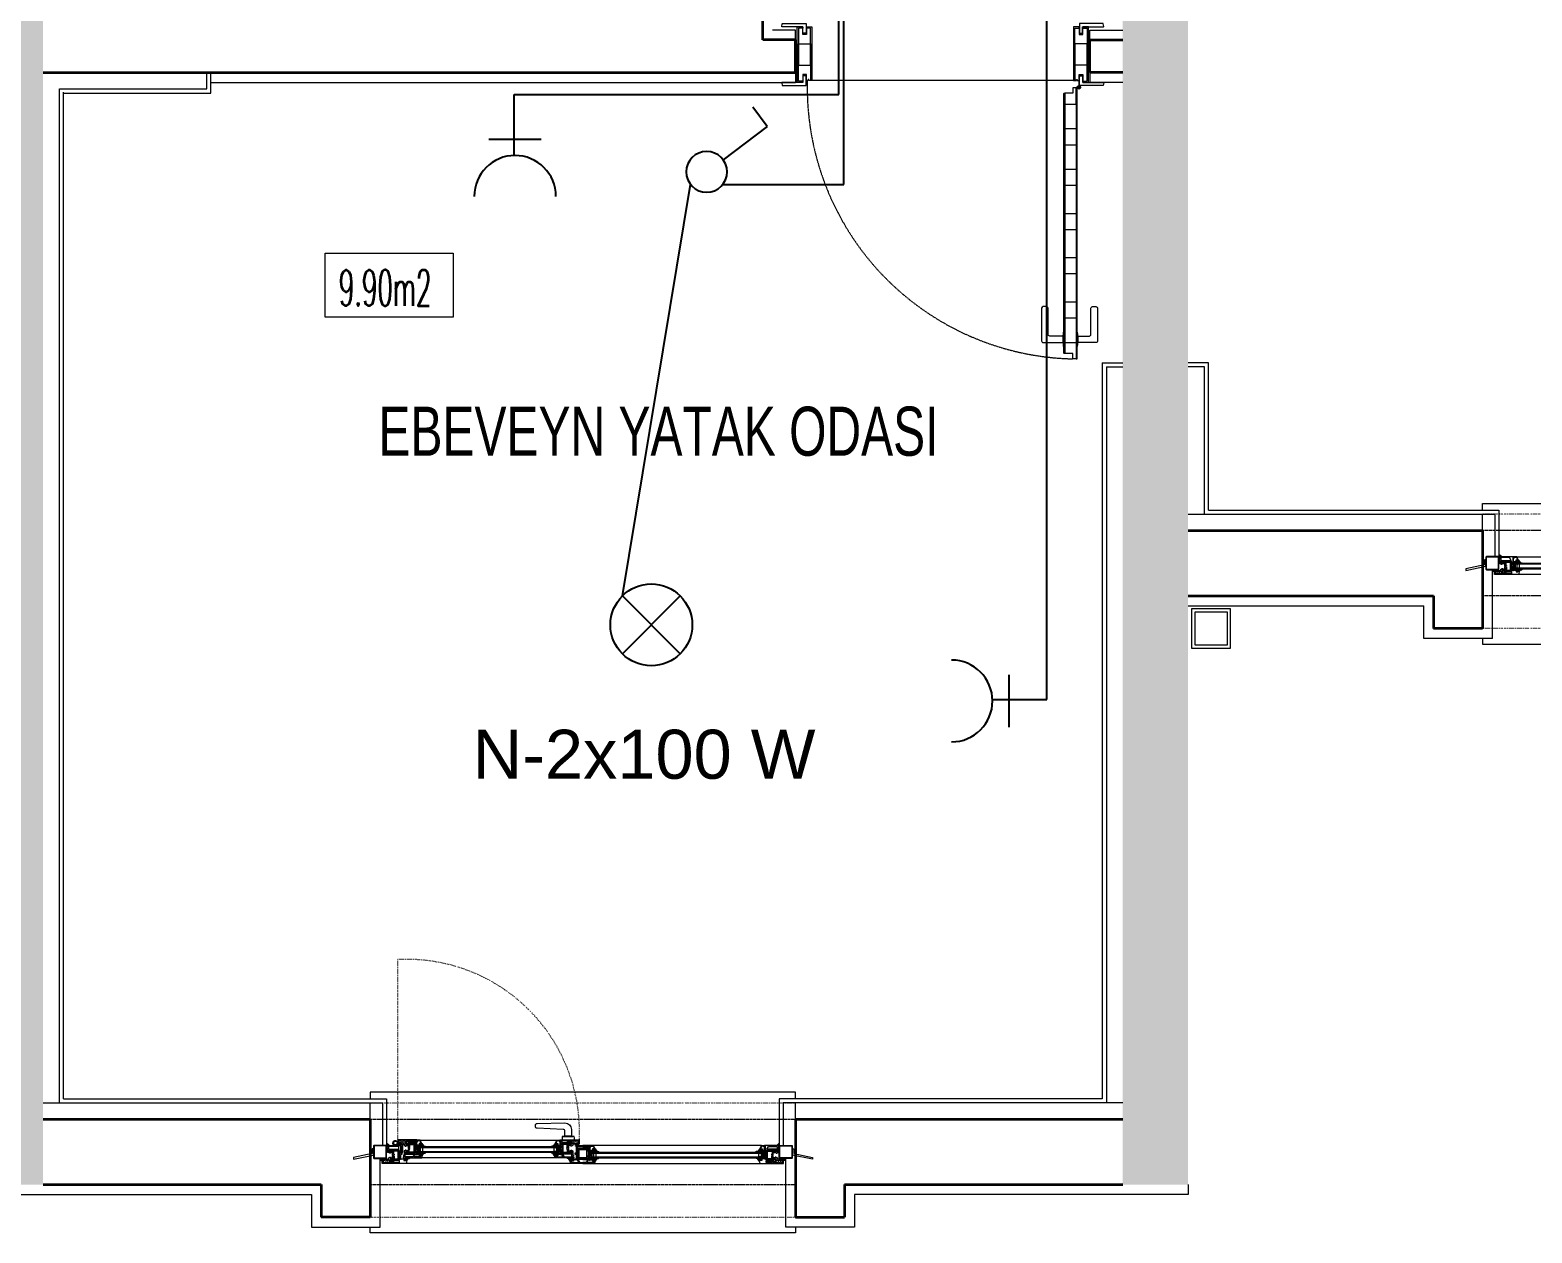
# Model space of a CAD drawing. Header units: millimetres. Extents: x -4402 to 30102, y 1696 to 6551.
# Drawn here: x 17956.3 to 18415.4, y 3610.2 to 3978 of the extents above; entities that cross this region are included whole.
import ezdxf

# ---------------------------------------------------------------- set-up
doc = ezdxf.new("R2010")
doc.units = ezdxf.units.MM
doc.linetypes.add('DOT', pattern=[0.25, 0, -0.25])
doc.linetypes.add('HIDDEN', pattern=[0.375, 0.25, -0.125])
for name, color, linetype in [('BOYA', 253, 'Continuous'), ('ELEKTRİK YAZI', 2, 'Continuous'), ('SEMBOL', 1, 'Continuous')]:
    doc.layers.add(name, color=color, linetype=linetype)
for name, color, linetype, lineweight in [('C', 1, 'Continuous', 20), ('D', 4, 'Continuous', 35), ('KP', 1, 'Continuous', 20), ('MH', 20, 'Continuous', 20), ('P', 1, 'Continuous', 20), ('S', 6, 'Continuous', 20), ('YA', 3, 'Continuous', 13), ('YYM', 20, 'Continuous', 18)]:
    doc.layers.add(name, color=color, linetype=linetype, lineweight=lineweight)
doc.styles.add('1', font='arial.ttf', dxfattribs={"height": 18})
doc.styles.add('SIMPLEX', font='SIMPLEX.SHX', dxfattribs={"width": 0.65, "height": 10})
doc.styles.get("Standard").update_dxf_attribs({"font": 'arial.ttf'})

# ---------------------------------------------------------------- blocks, each defined once
blk = doc.blocks.new('P3')
at = {"layer": 'P'}
for p, q in [((-9.6, 3.2), (-9.9, 1.2)), ((-9.9, 3.2), (-9.6, 1.2))]:
    blk.add_line(p, q, dxfattribs=at)
for points in [[(-10.74, -0.3), (-11.04, 1.05), (-10.59, 1.05), (-10.59, 0.95), (-10.71, 0.95), (-10.62, 0.55), (-10.09, 0.55), (-10.09, 0.95), (-10.29, 0.95), (-10.29, 1.05), (-10.09, 1.05), (-9.32, 1.05, 1.225358), (-9.03, 1.31), (-9.03, 2.4), (-9.43, 2.4), (-9.43, 2.9), (-9.28, 2.9), (-9.28, 2.7), (-9.03, 2.7), (-9.03, 5), (-9.28, 4.95), (-9.28, 5.2), (-3.44, 5.2), (-3.44, 3.9), (-3.84, 3.9), (-3.84, 4), (-3.74, 4), (-3.74, 4.25), (-4.24, 4.25), (-4.24, 4), (-4.14, 4), (-4.14, 3.9), (-4.54, 3.9), (-5.34, 3.9), (-5.34, 3.5), (-5.68, 3.5), (-5.68, 3.3), (-5.98, 3.3), (-5.98, 3.5), (-6.63, 3.5), (-6.63, 2.8), (-6.73, 2.8), (-6.73, 2.6), (-6.63, 2.6), (-6.63, 1.9), (-5.98, 1.9), (-5.98, 2.1), (-5.68, 2.1), (-5.68, 1.9), (-5.34, 1.9), (-5.34, 0.6), (-5.14, 0.6), (-5.14, 0.4), (-5.34, 0.4), (-5.34, 0), (-5.04, 0), (-5.04, -0.3)], [(-8.75, 0.85, -0.412978), (-9.45, 0.75), (-9.94, 0.75), (-9.94, 0.4), (-10.59, 0.4), (-10.5, 0), (-8.26, 0)], [(-6.93, 1.6), (-6.93, 2.4), (-7.13, 2.4), (-7.13, 2.55), (-6.93, 2.55), (-6.93, 2.85), (-7.13, 2.85), (-7.13, 3), (-6.93, 3), (-6.93, 4.25), (-7.33, 4.25), (-7.33, 4.05), (-7.48, 4.05), (-7.48, 4.25), (-8.18, 4.25), (-8.18, 4.05), (-8.33, 4.05), (-8.33, 4.25), (-8.73, 4.25), (-8.73, 3.7), (-8.53, 3.7), (-8.53, 3.55), (-8.73, 3.55), (-8.73, 1.9), (-8.53, 1.9), (-8.53, 1.75), (-8.73, 1.75), (-8.73, 1.42, -0.196178), (-8.66, 1.05), (-8.33, 1.05), (-8.33, 1.25), (-8.18, 1.25), (-8.18, 1.05), (-6.39, 1.05), (-6.39, 1.25), (-6.24, 1.25), (-6.24, 1.05), (-5.64, 1.05), (-5.64, 1.6)], [(-3.96, 3.75), (-4.54, 3.75), (-4.54, 3.9), (-4.14, 3.9), (-4.09, 3.9), (-4.09, 4.05), (-4.2, 4.05), (-4.2, 4.1), (-4.1, 4.2), (-3.88, 4.2), (-3.78, 4.1), (-3.78, 4.05), (-3.89, 4.05), (-3.89, 3.9), (-3.72, 3.9), (-3.72, 3.82), (-3.77, 3.82), (-3.77, 3.8), (-3.72, 3.8), (-3.72, 3.65, -0.414214), (-3.87, 3.5), (-4.34, 3.5, -0.414214), (-4.49, 3.65), (-3.87, 3.65), (-3.87, 3.66, 0.414214)]]:
    blk.add_lwpolyline(points, format="xyb", close=True, dxfattribs=at)
for points in [[(-10.29, 3.45), (-10.29, 3.6), (-10.09, 3.6), (-10.09, 3.95), (-10.64, 3.95), (-10.8, 3.6), (-10.59, 3.6), (-10.59, 3.45), (-11.04, 3.45), (-10.25, 5.15), (-9.35, 5.15), (-9.35, 4.89), (-9.1, 4.94), (-9.1, 2.75), (-9.25, 2.75), (-9.25, 3.45)], [(-9.25, 3.6), (-9.25, 4.74), (-9.5, 4.74), (-9.5, 5), (-10.15, 5), (-10.57, 4.1), (-9.94, 4.1), (-9.94, 3.6)], [(-6.93, 4.4), (-6.93, 4.9), (-8.73, 4.9), (-8.73, 4.4)], [(-5.83, 3.8), (-5.83, 4.9), (-6.78, 4.9), (-6.78, 3.8)], [(-6.73, 3.85), (-6.73, 4.85), (-5.88, 4.85), (-5.88, 3.85)], [(-6.03, 4), (-6.03, 4.7), (-6.58, 4.7), (-6.58, 4)], [(-5.68, 4.2), (-5.08, 4.2), (-5.08, 4.4), (-4.88, 4.4), (-4.88, 4.2), (-4.39, 4.2), (-4.39, 4.35), (-3.74, 4.35), (-3.74, 4.9), (-4.34, 4.9), (-4.34, 4.7), (-4.54, 4.7), (-4.54, 4.9), (-4.88, 4.9), (-4.88, 4.7), (-5.08, 4.7), (-5.08, 4.9), (-5.68, 4.9)], [(-11.04, 3.45), (-10.74, 4.1), (-11.4, 3.35), (-11.75, 3.3), (-12, 3.15), (-11.3, 3.15), (-11.1, 3.35), (-10.8, 3.35), (-10.9, 3.25), (-11.06, 3.25), (-11.16, 3.15), (-10.7, 3.15), (-10.5, 3.35), (-10.2, 3.35), (-10.3, 3.25), (-10.46, 3.25), (-10.56, 3.15), (-10.29, 3.15), (-10.09, 3.35), (-10.09, 3.45), (-10.29, 3.45), (-10.34, 3.45), (-10.34, 3.6), (-10.14, 3.6), (-10.14, 3.65), (-10.34, 3.85), (-10.45, 3.85), (-10.65, 3.65), (-10.65, 3.6), (-10.54, 3.6), (-10.54, 3.45)], [(-11.04, 1.05), (-10.9, 0.4), (-11.4, 1.15), (-11.75, 1.2), (-12, 1.35), (-11.3, 1.35), (-11.1, 1.15), (-10.8, 1.15), (-10.9, 1.25), (-11.06, 1.25), (-11.16, 1.35), (-10.7, 1.35), (-10.5, 1.15), (-10.2, 1.15), (-10.3, 1.25), (-10.46, 1.25), (-10.56, 1.35), (-10.29, 1.35), (-10.09, 1.15), (-10.09, 1.05), (-10.29, 1.05), (-10.34, 1.05), (-10.34, 0.9), (-10.14, 0.9), (-10.14, 0.85), (-10.34, 0.65), (-10.45, 0.65), (-10.65, 0.85), (-10.65, 0.9), (-10.54, 0.9), (-10.54, 1.05)], [(-11.04, 1.65), (-11.04, 2.85), (-10.54, 2.85), (-10.29, 2.6), (-10.29, 1.9), (-10.54, 1.65)], [(-9.9, 1.2), (-9.9, 3.2), (-9.6, 3.2), (-9.6, 1.2)], [(-9.6, 1.45), (-9.6, 2.95), (-9.45, 2.95), (-9.45, 2.4), (-9.05, 2.4), (-9.05, 2.25), (-9.45, 2.25), (-9.45, 1.6), (-9.05, 1.6), (-9.05, 1.45)], [(-8.52, 0.85), (-8.03, 0), (-5.64, 0), (-5.64, 0.85)], [(-8.5, 1.3), (-8.5, 4), (-6.96, 4), (-6.96, 3.1), (-7.11, 3.1), (-7.11, 3.85), (-8.35, 3.85), (-8.35, 1.45), (-5.71, 1.45), (-5.71, 1.3)]]:
    blk.add_lwpolyline(points, close=True, dxfattribs=at)
blk = doc.blocks.new('P4')
at = {"layer": 'P'}
for p, q in [((0.3, 0.35), (0, -1.65)), ((0, 0.35), (0.3, -1.65))]:
    blk.add_line(p, q, dxfattribs=at)
for points in [[(-1.14, 0.6), (-0.84, 1.25), (-1.5, 0.5), (-1.85, 0.45), (-2.1, 0.3), (-1.4, 0.3), (-1.2, 0.5), (-0.9, 0.5), (-1, 0.4), (-1.16, 0.4), (-1.26, 0.3), (-0.8, 0.3), (-0.6, 0.5), (-0.3, 0.5), (-0.4, 0.4), (-0.56, 0.4), (-0.66, 0.3), (-0.39, 0.3), (-0.19, 0.5), (-0.19, 0.6), (-0.39, 0.6), (-0.44, 0.6), (-0.44, 0.75), (-0.24, 0.75), (-0.24, 0.8), (-0.44, 1), (-0.55, 1), (-0.75, 0.8), (-0.75, 0.75), (-0.64, 0.75), (-0.64, 0.6)], [(-0.39, 0.6), (-0.39, 0.75), (-0.19, 0.75), (-0.19, 1.1), (-0.74, 1.1), (-0.9, 0.75), (-0.69, 0.75), (-0.69, 0.6), (-1.14, 0.6), (-0.35, 2.3), (0.55, 2.3), (0.55, 2.04), (0.8, 2.09), (0.8, -0.1), (0.65, -0.1), (0.65, 0.6)], [(-1.14, -1.2), (-1.14, 0), (-0.64, 0), (-0.39, -0.25), (-0.39, -0.95), (-0.64, -1.2)], [(0.65, 0.75), (0.65, 1.89), (0.4, 1.89), (0.4, 2.15), (-0.25, 2.15), (-0.67, 1.25), (-0.04, 1.25), (-0.04, 0.75)], [(0, -1.65), (0, 0.35), (0.3, 0.35), (0.3, -1.65)], [(0.3, -1.4), (0.3, 0.1), (0.45, 0.1), (0.45, -0.45), (0.85, -0.45), (0.85, -0.6), (0.45, -0.6), (0.45, -1.25), (0.85, -1.25), (0.85, -1.4)], [(1.52, 1.15), (4.22, 1.15), (4.22, -1.55), (1.52, -1.55)], [(1.67, 1), (4.08, 1), (4.08, -1.4), (1.67, -1.4)], [(-1.48, -1.7), (-1.83, -1.65), (-2.08, -1.5), (-1.38, -1.5), (-1.18, -1.7), (-0.17, -1.7), (-0.17, -1.8), (-0.37, -1.8), (-0.42, -1.8), (-0.42, -1.95), (-0.22, -1.95), (-0.22, -2), (-0.42, -2.2), (-0.53, -2.2), (-0.73, -2), (-0.73, -1.95), (-0.62, -1.95), (-0.62, -1.8), (-1.12, -1.8), (-0.98, -2.45)], [(7.23, -1.7), (7.58, -1.65), (7.83, -1.5), (7.13, -1.5), (6.93, -1.7), (5.92, -1.7), (5.92, -1.8), (6.12, -1.8), (6.17, -1.8), (6.17, -1.95), (5.97, -1.95), (5.97, -2), (6.17, -2.2), (6.28, -2.2), (6.48, -2), (6.48, -1.95), (6.37, -1.95), (6.37, -1.8), (6.87, -1.8), (6.73, -2.45)]]:
    blk.add_lwpolyline(points, close=True, dxfattribs=at)
for points in [[(2.88, -3.15), (-0.82, -3.15), (-1.12, -1.8), (-0.67, -1.8), (-0.67, -1.9), (-0.79, -1.9), (-0.7, -2.3), (-0.17, -2.3), (-0.17, -1.9), (-0.37, -1.9), (-0.37, -1.8), (0.6, -1.8, 1.303225), (0.87, -1.53), (0.87, -0.45), (0.47, -0.45), (0.47, 0.05), (0.62, 0.05), (0.62, -0.15), (0.87, -0.15), (0.87, 2.15), (0.62, 2.1), (0.62, 2.35), (2.88, 2.35)], [(2.88, 1.4), (2.02, 1.4), (2.02, 1.2), (1.87, 1.2), (1.87, 1.4), (1.17, 1.4), (1.17, 0.85), (1.37, 0.85), (1.37, 0.7), (1.17, 0.7), (1.17, -0.95), (1.37, -0.95), (1.37, -1.1), (1.17, -1.1), (1.17, -1.4, -0.214413), (1.26, -1.8), (1.87, -1.8), (1.87, -1.6), (2.02, -1.6), (2.02, -1.8), (2.88, -1.8)], [(2.88, -3.15), (6.57, -3.15), (6.87, -1.8), (6.42, -1.8), (6.42, -1.9), (6.54, -1.9), (6.45, -2.3), (5.92, -2.3), (5.92, -1.9), (6.12, -1.9), (6.12, -1.8), (5.15, -1.8, -1.303225), (4.88, -1.53), (4.88, -0.45), (5.28, -0.45), (5.28, 0.05), (5.13, 0.05), (5.13, -0.15), (4.88, -0.15), (4.88, 2.15), (5.13, 2.1), (5.13, 2.35), (2.88, 2.35)], [(2.88, 1.4), (3.73, 1.4), (3.73, 1.2), (3.88, 1.2), (3.88, 1.4), (4.58, 1.4), (4.58, 0.85), (4.38, 0.85), (4.38, 0.7), (4.58, 0.7), (4.58, -0.95), (4.38, -0.95), (4.38, -1.1), (4.58, -1.1), (4.58, -1.4, 0.214413), (4.49, -1.8), (3.88, -1.8), (3.88, -1.6), (3.73, -1.6), (3.73, -1.8), (2.88, -1.8)]]:
    blk.add_lwpolyline(points, format="xyb", dxfattribs=at)
for points in [[(2.88, 2.05), (1.17, 2.05), (1.17, 1.55), (2.88, 1.55)], [(2.88, 2.05), (4.58, 2.05), (4.58, 1.55), (2.88, 1.55)], [(2.88, -2), (1.4, -2), (1.89, -2.85), (2.88, -2.85)], [(2.88, -2), (4.35, -2), (3.86, -2.85), (2.88, -2.85)]]:
    blk.add_lwpolyline(points, dxfattribs=at)
for points in [[(1.17, -2, -0.412978), (0.47, -2.1), (-0.02, -2.1), (-0.02, -2.45), (-0.67, -2.45), (-0.58, -2.85), (1.66, -2.85)], [(4.58, -2, 0.412978), (5.28, -2.1), (5.77, -2.1), (5.77, -2.45), (6.42, -2.45), (6.33, -2.85), (4.09, -2.85)]]:
    blk.add_lwpolyline(points, format="xyb", close=True, dxfattribs=at)
blk = doc.blocks.new('P130-2')
at = {"layer": 'P'}
for points in [[(5, 2.67), (5, 2), (5.75, 2)], [(125, 2.72), (124.25, 2), (125, 2)], [(3.65, -2.2), (3.93, -2.2), (3.93, -2.12), (3.98, -2.12), (3.98, -2.1), (3.93, -2.1), (3.93, -2.05), (3.93, -2), (3, -2), (3, -2.68), (3.65, -2.44)], [(127, -2), (126.07, -2), (126.07, -2.05), (126.07, -2.1), (126.02, -2.1), (126.02, -2.12), (126.07, -2.12), (126.07, -2.2), (126.35, -2.2), (126.35, -2.46), (127, -2.7)]]:
    blk.add_hatch(color=253, dxfattribs=at).paths.add_polyline_path(points)
at = {"layer": 'P', "color": 40, "linetype": 'DOT'}
for p, q in [((121.56, 3.65), (121.56, 58.91)), ((130, 15), (0, 15)), ((130, -20), (0, -20))]:
    blk.add_line(p, q, dxfattribs=at)
at = {"layer": 'P', "color": 8, "linetype": 'HIDDEN'}
for p, q in [((130, 10), (0, 10)), ((130, -10), (0, -10))]:
    blk.add_line(p, q, dxfattribs=at)
at = {"layer": 'P', "color": 8}
for p, q in [((71.24, 4.72), (68.04, 4.72)), ((70.49, 4.87), (68.49, 4.87)), ((68.69, -3.5), (119.05, -3.5))]:
    blk.add_line(p, q, dxfattribs=at)
at = {"layer": 'P', "color": 1}
for p, q in [((5.75, 2), (5, 2.67)), ((124.25, 2), (125, 2.72)), ((3.65, -2.44), (3, -2.68)), ((126.35, -2.46), (127, -2.7))]:
    blk.add_line(p, q, dxfattribs=at)
at = {"layer": 'P'}
for p, q in [((10.46, 1.95), (61.77, 1.95)), ((114.75, 3.6), (72.99, 3.6)), ((115.4, 1.65), (115.1, -0.35)), ((115.1, 1.65), (115.4, -0.35)), ((10.11, 0), (9.81, -2)), ((9.81, 0), (10.11, -2)), ((61.3, -3.5), (10.95, -3.5)), ((73.48, -1.85), (114.26, -1.85))]:
    blk.add_line(p, q, dxfattribs=at)
at = {"layer": 'P', "color": 3}
for p, q in [((72.65, 1.6), (115.1, 1.6)), ((115.1, 1.3), (72.65, 1.3)), ((115.1, 0.1), (72.65, 0.1)), ((62.13, -0.05), (10.11, -0.05)), ((62.13, -0.35), (10.11, -0.35)), ((62.13, -1.55), (10.11, -1.55)), ((62.13, -1.85), (10.11, -1.85)), ((72.65, -0.2), (115.1, -0.2))]:
    blk.add_line(p, q, dxfattribs=at)
at = {"layer": 'P', "color": 30}
for points in [[(0, 16.25), (0, 18.25), (0, 18.25), (130, 18.25), (130, 18.25), (130, 16.25)], [(0, -23), (0, -24.79), (0, -24.79), (130, -24.79), (130, -24.79), (130, -23)]]:
    blk.add_lwpolyline(points, dxfattribs=at)
at = {"layer": 'P', "color": 8}
for points in [[(67.59, 3.65), (67.59, 3.67, -0.027863), (67.64, 4.72), (71.34, 4.72, -0.027863), (71.39, 3.67), (71.39, 3.65)], [(70.49, 4.87), (70.49, 6.35, -0.414214), (70.99, 6.85), (78.99, 7.25, 0.414214), (79.49, 7.75), (79.49, 8.35, 0.497861), (78.99, 8.66), (70.49, 8.85, 0.413921), (68.49, 6.85), (68.49, 4.87)]]:
    blk.add_lwpolyline(points, format="xyb", dxfattribs=at)
for points in [[(68.49, 4.87), (68.19, 4.72)], [(70.49, 4.87), (70.79, 4.72)]]:
    blk.add_lwpolyline(points, dxfattribs=at)
at = {"layer": 'P'}
for points in [[(0.55, -0.5), (-5.15, -1.72), (-5.15, -2.23), (1, -0.95), (1, 0.98), (0.55, 0.98)], [(8.73, 0.85), (8.24, 1.7), (5.6, 1.7), (5.6, 0.85)], [(8.71, 0.4), (8.71, -2.3), (7.17, -2.3), (7.17, -1.4), (7.31, -1.4), (7.31, -2.15), (8.56, -2.15), (8.56, 0.25), (5.66, 0.25), (5.66, 0.4)], [(10.5, 0.25), (10.5, 0.4), (10.3, 0.4), (10.3, 0.75), (10.85, 0.75), (11.01, 0.4), (10.8, 0.4), (10.8, 0.25), (11.25, 0.25), (10.46, 1.95), (9.56, 1.95), (9.56, 1.69), (9.31, 1.74), (9.31, -0.45), (9.46, -0.45), (9.46, 0.25)], [(9.46, 0.4), (9.46, 1.54), (9.71, 1.54), (9.71, 1.8), (10.36, 1.8), (10.78, 0.9), (10.15, 0.9), (10.15, 0.4)], [(11.25, 0.25), (10.95, 0.9), (11.61, 0.15), (11.96, 0.1), (12.21, -0.05), (11.51, -0.05), (11.31, 0.15), (11.01, 0.15), (11.11, 0.05), (11.27, 0.05), (11.37, -0.05), (10.91, -0.05), (10.71, 0.15), (10.41, 0.15), (10.51, 0.05), (10.67, 0.05), (10.77, -0.05), (10.5, -0.05), (10.3, 0.15), (10.3, 0.25), (10.5, 0.25), (10.55, 0.25), (10.55, 0.4), (10.35, 0.4), (10.35, 0.45), (10.55, 0.65), (10.66, 0.65), (10.86, 0.45), (10.86, 0.4), (10.75, 0.4), (10.75, 0.25)], [(113.96, 1.9), (114.26, 2.55), (113.6, 1.8), (113.25, 1.75), (113, 1.6), (113.7, 1.6), (113.9, 1.8), (114.2, 1.8), (114.1, 1.7), (113.94, 1.7), (113.84, 1.6), (114.3, 1.6), (114.5, 1.8), (114.8, 1.8), (114.7, 1.7), (114.54, 1.7), (114.44, 1.6), (114.71, 1.6), (114.91, 1.8), (114.91, 1.9), (114.71, 1.9), (114.66, 1.9), (114.66, 2.05), (114.86, 2.05), (114.86, 2.1), (114.66, 2.3), (114.55, 2.3), (114.35, 2.1), (114.35, 2.05), (114.46, 2.05), (114.46, 1.9)], [(114.71, 1.9), (114.71, 2.05), (114.91, 2.05), (114.91, 2.4), (114.36, 2.4), (114.2, 2.05), (114.41, 2.05), (114.41, 1.9), (113.96, 1.9), (114.75, 3.6), (115.65, 3.6), (115.65, 3.34), (115.9, 3.39), (115.9, 1.2), (115.75, 1.2), (115.75, 1.9)], [(113.96, 0.1), (113.96, 1.3), (114.46, 1.3), (114.71, 1.05), (114.71, 0.35), (114.46, 0.1)], [(115.75, 2.05), (115.75, 3.19), (115.5, 3.19), (115.5, 3.45), (114.85, 3.45), (114.43, 2.55), (115.06, 2.55), (115.06, 2.05)], [(115.1, -0.35), (115.1, 1.65), (115.4, 1.65), (115.4, -0.35)], [(115.4, -0.1), (115.4, 1.4), (115.55, 1.4), (115.55, 0.85), (115.95, 0.85), (115.95, 0.7), (115.55, 0.7), (115.55, 0.05), (115.95, 0.05), (115.95, -0.1)], [(118.07, 2.85), (118.07, 3.35), (116.27, 3.35), (116.27, 2.85)], [(116.5, -0.25), (116.5, 2.45), (118.04, 2.45), (118.04, 1.55), (117.89, 1.55), (117.89, 2.3), (116.65, 2.3), (116.65, -0.1), (119.29, -0.1), (119.29, -0.25)], [(119.17, 2.25), (119.17, 3.35), (118.22, 3.35), (118.22, 2.25)], [(118.27, 2.3), (118.27, 3.3), (119.12, 3.3), (119.12, 2.3)], [(118.97, 2.45), (118.97, 3.15), (118.42, 3.15), (118.42, 2.45)], [(119.32, 2.65), (119.92, 2.65), (119.92, 2.85), (120.12, 2.85), (120.12, 2.65), (120.61, 2.65), (120.61, 2.8), (121.26, 2.8), (121.26, 3.35), (120.66, 3.35), (120.66, 3.15), (120.46, 3.15), (120.46, 3.35), (120.12, 3.35), (120.12, 3.15), (119.92, 3.15), (119.92, 3.35), (119.32, 3.35)], [(121.27, 0.85), (121.26, 1.7), (124.4, 1.7), (124.4, 0.85)], [(121.29, 0.4), (121.29, -2.3), (122.83, -2.3), (122.83, -1.4), (122.69, -1.4), (122.69, -2.15), (121.44, -2.15), (121.44, 0.25), (124.09, 0.25), (124.09, 0.4)], [(129.45, -0.5), (135.15, -1.72), (135.15, -2.23), (129, -0.95), (129, 0.98), (129.45, 0.98)], [(4.31, -2.5), (4.41, -2.4), (4.41, -2.35), (4.3, -2.35), (4.3, -2.2), (4.35, -2.2), (4.75, -2.2), (4.75, -2.05), (3.93, -2.05), (3.93, -2.1), (3.98, -2.1), (3.98, -2.12), (3.93, -2.12), (3.93, -2.2), (4.1, -2.2), (4.1, -2.35), (3.99, -2.35), (3.99, -2.4), (4.09, -2.5)], [(5.89, -2.5), (5.29, -2.5), (5.29, -2.7), (5.09, -2.7), (5.09, -2.5), (4.6, -2.5), (4.6, -2.65), (3.95, -2.65), (3.95, -3.2), (4.55, -3.2), (4.55, -3), (4.75, -3), (4.75, -3.2), (5.09, -3.2), (5.09, -3), (5.29, -3), (5.29, -3.2), (5.89, -3.2)], [(6.04, -2.1), (6.04, -3.2), (6.99, -3.2), (6.99, -2.1)], [(6.94, -2.15), (6.94, -3.15), (6.09, -3.15), (6.09, -2.15)], [(6.24, -2.3), (6.24, -3), (6.79, -3), (6.79, -2.3)], [(7.14, -2.7), (7.14, -3.2), (8.94, -3.2), (8.94, -2.7)], [(9.81, -1.75), (9.81, -0.25), (9.66, -0.25), (9.66, -0.8), (9.26, -0.8), (9.26, -0.95), (9.66, -0.95), (9.66, -1.6), (9.26, -1.6), (9.26, -1.75)], [(10.11, -2), (10.11, 0), (9.81, 0), (9.81, -2)], [(11.61, -2.05), (11.96, -2), (12.21, -1.85), (11.51, -1.85), (11.31, -2.05), (10.3, -2.05), (10.3, -2.15), (10.5, -2.15), (10.55, -2.15), (10.55, -2.3), (10.35, -2.3), (10.35, -2.35), (10.55, -2.55), (10.66, -2.55), (10.86, -2.35), (10.86, -2.3), (10.75, -2.3), (10.75, -2.15), (11.25, -2.15), (11.11, -2.8)], [(11.25, -1.55), (11.25, -0.35), (10.75, -0.35), (10.5, -0.6), (10.5, -1.3), (10.75, -1.55)], [(113.96, -0.5), (114.1, -1.15), (113.6, -0.4), (113.25, -0.35), (113, -0.2), (113.7, -0.2), (113.9, -0.4), (114.2, -0.4), (114.1, -0.3), (113.94, -0.3), (113.84, -0.2), (114.3, -0.2), (114.5, -0.4), (114.8, -0.4), (114.7, -0.3), (114.54, -0.3), (114.44, -0.2), (114.71, -0.2), (114.91, -0.4), (114.91, -0.5), (114.71, -0.5), (114.66, -0.5), (114.66, -0.65), (114.86, -0.65), (114.86, -0.7), (114.66, -0.9), (114.55, -0.9), (114.35, -0.7), (114.35, -0.65), (114.46, -0.65), (114.46, -0.5)], [(116.48, -0.7), (116.97, -1.55), (119.36, -1.55), (119.36, -0.7)], [(118.39, -2.05), (118.04, -2), (117.79, -1.85), (118.49, -1.85), (118.69, -2.05), (119.7, -2.05), (119.7, -2.15), (119.5, -2.15), (119.45, -2.15), (119.45, -2.3), (119.65, -2.3), (119.65, -2.35), (119.45, -2.55), (119.34, -2.55), (119.14, -2.35), (119.14, -2.3), (119.25, -2.3), (119.25, -2.15), (118.75, -2.15), (118.89, -2.8)], [(122.86, -2.7), (122.86, -3.2), (121.06, -3.2), (121.06, -2.7)], [(123.96, -2.1), (123.96, -3.2), (123.01, -3.2), (123.01, -2.1)], [(123.76, -2.3), (123.76, -3), (123.21, -3), (123.21, -2.3)], [(124.11, -2.5), (124.71, -2.5), (124.71, -2.7), (124.91, -2.7), (124.91, -2.5), (125.4, -2.5), (125.4, -2.65), (126.05, -2.65), (126.05, -3.2), (125.45, -3.2), (125.45, -3), (125.25, -3), (125.25, -3.2), (124.91, -3.2), (124.91, -3), (124.71, -3), (124.71, -3.2), (124.11, -3.2)], [(125.69, -2.5), (125.59, -2.4), (125.59, -2.35), (125.7, -2.35), (125.7, -2.2), (125.65, -2.2), (125.25, -2.2), (125.25, -2.05), (126.07, -2.05), (126.07, -2.1), (126.02, -2.1), (126.02, -2.12), (126.07, -2.12), (126.07, -2.2), (125.9, -2.2), (125.9, -2.35), (126.01, -2.35), (126.01, -2.4), (125.91, -2.5)]]:
    blk.add_lwpolyline(points, close=True, dxfattribs=at)
at = {"layer": 'P', "color": 6}
for points in [[(1.2, -2), (4.8, -2, 0.414214), (5, -1.8), (5, 1.8, 0.414214), (4.8, 2), (1.2, 2, 0.414214), (1, 1.8), (1, -1.8, 0.414214)], [(128.8, -2), (125.2, -2, -0.414214), (125, -1.8), (125, 1.8, -0.414214), (125.2, 2), (128.8, 2, -0.414214), (129, 1.8), (129, -1.8, -0.414214)]]:
    blk.add_lwpolyline(points, format="xyb", close=True, dxfattribs=at)
for points in [[(1.15, -1.85), (4.85, -1.85), (4.85, 1.85), (1.15, 1.85)], [(128.85, -1.85), (125.15, -1.85), (125.15, 1.85), (128.85, 1.85)]]:
    blk.add_lwpolyline(points, close=True, dxfattribs=at)
at = {"layer": 'P'}
for points in [[(9.49, 2), (9.49, 1.75), (9.24, 1.8), (9.24, -0.5), (9.49, -0.5), (9.49, -0.3), (9.64, -0.3), (9.64, -0.8), (9.24, -0.8), (9.24, -1.89, 1.225358), (9.53, -2.15), (10.3, -2.15), (10.5, -2.15), (10.5, -2.25), (10.3, -2.25), (10.3, -2.65), (10.83, -2.65), (10.92, -2.25), (10.8, -2.25), (10.8, -2.15), (11.25, -2.15), (10.95, -3.5), (3.65, -3.5), (3.65, -2.2), (4.05, -2.2), (4.05, -2.3), (3.95, -2.3), (3.95, -2.55), (4.45, -2.55), (4.45, -2.3), (4.35, -2.3), (4.35, -2.2), (4.75, -2.2), (5.55, -2.2), (5.55, -1.8), (5.89, -1.8), (5.89, -1.6), (6.19, -1.6), (6.19, -1.8), (6.84, -1.8), (6.84, -1.1), (6.94, -1.1), (6.94, -0.9), (6.84, -0.9), (6.84, -0.2), (5.94, -0.2), (5.94, -0.4), (5.64, -0.4), (5.64, -0.2), (5.3, -0.2), (5.3, 1.1), (5, 1.1), (5, 1.3), (5.3, 1.3), (5.3, 1.7), (5, 1.7), (5, 2)], [(7.14, 0.1), (7.14, -0.7), (7.34, -0.7), (7.34, -0.85), (7.14, -0.85), (7.14, -1.15), (7.34, -1.15), (7.34, -1.3), (7.14, -1.3), (7.14, -2.55), (7.54, -2.55), (7.54, -2.35), (7.69, -2.35), (7.69, -2.55), (8.39, -2.55), (8.39, -2.35), (8.54, -2.35), (8.54, -2.55), (8.94, -2.55), (8.94, -2), (8.74, -2), (8.74, -1.85), (8.94, -1.85), (8.94, -0.2), (8.74, -0.2), (8.74, -0.05), (8.94, -0.05), (8.94, 0.28, -0.196178), (8.87, 0.65), (8.54, 0.65), (8.54, 0.45), (8.39, 0.45), (8.39, 0.65), (6.6, 0.65), (6.6, 0.45), (6.45, 0.45), (6.45, 0.65), (5.6, 0.65), (5.6, 0.1)], [(114.26, -1.85), (113.96, -0.5), (114.41, -0.5), (114.41, -0.6), (114.29, -0.6), (114.38, -1), (114.91, -1), (114.91, -0.6), (114.71, -0.6), (114.71, -0.5), (114.91, -0.5), (115.68, -0.5, 1.225358), (115.97, -0.24), (115.97, 0.85), (115.57, 0.85), (115.57, 1.35), (115.72, 1.35), (115.72, 1.15), (115.97, 1.15), (115.97, 3.45), (115.72, 3.4), (115.72, 3.65), (121.56, 3.65), (121.56, 2.35), (121.16, 2.35), (121.16, 2.45), (121.26, 2.45), (121.26, 2.7), (120.76, 2.7), (120.76, 2.45), (120.86, 2.45), (120.86, 2.35), (120.46, 2.35), (119.66, 2.35), (119.66, 1.95), (119.32, 1.95), (119.32, 1.75), (119.02, 1.75), (119.02, 1.95), (118.37, 1.95), (118.37, 1.25), (118.27, 1.25), (118.27, 1.05), (118.37, 1.05), (118.37, 0.35), (119.02, 0.35), (119.02, 0.55), (119.32, 0.55), (119.32, 0.35), (119.66, 0.35), (119.66, -0.95), (119.86, -0.95), (119.86, -1.15), (119.66, -1.15), (119.66, -1.55), (119.96, -1.55), (119.96, -1.85)], [(118.07, 0.05), (118.07, 0.85), (117.87, 0.85), (117.87, 1), (118.07, 1), (118.07, 1.3), (117.87, 1.3), (117.87, 1.45), (118.07, 1.45), (118.07, 2.7), (117.67, 2.7), (117.67, 2.5), (117.52, 2.5), (117.52, 2.7), (116.82, 2.7), (116.82, 2.5), (116.67, 2.5), (116.67, 2.7), (116.27, 2.7), (116.27, 2.15), (116.47, 2.15), (116.47, 2), (116.27, 2), (116.27, 0.35), (116.47, 0.35), (116.47, 0.2), (116.27, 0.2), (116.27, -0.13, -0.196178), (116.34, -0.5), (116.67, -0.5), (116.67, -0.3), (116.82, -0.3), (116.82, -0.5), (118.61, -0.5), (118.61, -0.3), (118.76, -0.3), (118.76, -0.5), (119.36, -0.5), (119.36, 0.05)], [(120.51, 2), (120.51, 1.75), (120.76, 1.8), (120.76, -0.5), (120.51, -0.5), (120.51, -0.3), (120.36, -0.3), (120.36, -0.8), (120.76, -0.8), (120.76, -1.89, -1.225358), (120.47, -2.15), (119.7, -2.15), (119.5, -2.15), (119.5, -2.25), (119.7, -2.25), (119.7, -2.65), (119.17, -2.65), (119.08, -2.25), (119.2, -2.25), (119.2, -2.15), (118.75, -2.15), (119.05, -3.5), (126.35, -3.5), (126.35, -2.2), (125.95, -2.2), (125.95, -2.3), (126.05, -2.3), (126.05, -2.55), (125.55, -2.55), (125.55, -2.3), (125.65, -2.3), (125.65, -2.2), (125.25, -2.2), (124.45, -2.2), (124.45, -1.8), (124.11, -1.8), (124.11, -1.6), (123.81, -1.6), (123.81, -1.8), (123.16, -1.8), (123.16, -1.1), (123.06, -1.1), (123.06, -0.9), (123.16, -0.9), (123.16, -0.2), (123.81, -0.2), (123.81, -0.4), (124.11, -0.4), (124.11, -0.2), (124.7, -0.2), (124.7, 1.1), (124.9, 1.1), (124.9, 1.3), (124.7, 1.3), (124.7, 1.7), (125, 1.7), (125, 2)], [(121.04, 2.25), (120.46, 2.25), (120.46, 2.35), (120.86, 2.35), (120.91, 2.35), (120.91, 2.5), (120.8, 2.5), (120.8, 2.55), (120.9, 2.65), (121.12, 2.65), (121.22, 2.55), (121.22, 2.5), (121.11, 2.5), (121.11, 2.35), (121.28, 2.35), (121.28, 2.33), (121.23, 2.33), (121.23, 2.3), (121.28, 2.3), (121.28, 2.1, -0.414214), (121.13, 1.95), (120.66, 1.95, -0.414214), (120.51, 2.1), (121.13, 2.1), (121.13, 2.11, 0.316768)], [(122.86, 0.1), (122.86, -0.7), (122.66, -0.7), (122.66, -0.85), (122.86, -0.85), (122.86, -1.15), (122.66, -1.15), (122.66, -1.3), (122.86, -1.3), (122.86, -2.55), (122.46, -2.55), (122.46, -2.35), (122.31, -2.35), (122.31, -2.55), (121.61, -2.55), (121.61, -2.35), (121.46, -2.35), (121.46, -2.55), (121.06, -2.55), (121.06, -2), (121.26, -2), (121.26, -1.85), (121.06, -1.85), (121.06, -0.2), (121.26, -0.2), (121.26, -0.05), (121.06, -0.05), (121.06, 0.28, 0.196178), (121.13, 0.65), (121.46, 0.65), (121.46, 0.45), (121.61, 0.45), (121.61, 0.65), (123.4, 0.65), (123.4, 0.45), (123.55, 0.45), (123.55, 0.65), (124.4, 0.65), (124.4, 0.1)], [(116.25, -0.7, -0.412978), (115.55, -0.8), (115.06, -0.8), (115.06, -1.15), (114.41, -1.15), (114.5, -1.55), (116.74, -1.55)]]:
    blk.add_lwpolyline(points, format="xyb", close=True, dxfattribs=at)
blk.add_lwpolyline([(121.71, 2.35), (120.21, 2.35), (120.1, 2), (120.1, 0.02), (120.37, -0.28), (120.54, -0.28), (120.54, -0.48), (120.62, -0.48), (120.74, -0.28), (120.74, 0.02), (120.49, 0.02), (120.49, 0.22), (120.42, 0.22), (120.42, 2), (122.31, 2)], dxfattribs=at)
at = {"layer": 'P', "color": 40, "linetype": 'DOT'}
blk.add_arc((118.95, 6.16), 52.82, 87.1664, 182.7183, dxfattribs=at)
at = {"layer": 'P'}
for centre, radius, start, end in [((122.35, 2.75), 0.753, 267.2139, 212.2709), ((122.31, 2.75), 0.55, 248.2101, 227.7621), ((122.02, 2.3), 0.098, 142.8741, 333.0981)]:
    blk.add_arc(centre, radius, start, end, dxfattribs=at)
at = {"layer": 'P', "extrusion": (0, 0, -1), "xscale": -1, "zscale": -1}
blk.add_blockref('P4', (-62.13, -0.35), dxfattribs=at)
at = {"layer": 'P', "xscale": -1}
blk.add_blockref('P3', (62.75, -1.55), dxfattribs=at)
blk = doc.blocks.new('KPO90-1')
at = {"layer": 'KP', "ltscale": 3}
blk.add_line((-5, -7.38), (-85, -7.38), dxfattribs=at)
at = {"layer": 'KP'}
for p, q in [((-3.4, -7.67), (-3.4, -10.18)), ((-4.05, -9.5), (-2.72, -9.5)), ((-8.26, -85.55), (-8.26, -87.55)), ((-8.11, -84.8), (-8.11, -88.3)), ((-3.83, -84.8), (-3.83, -88.3)), ((-3.68, -85.55), (-3.68, -87.55))]:
    blk.add_line(p, q, dxfattribs=at)
at = {"layer": 'KP', "color": 1, "ltscale": 3}
for points in [[(-86.75, 9), (-86.75, 7.1, -0.414214), (-86.85, 7), (-87.65, 7, -0.414214), (-87.75, 7.1), (-87.75, 8.9, 0.414214), (-87.85, 9), (-94.14, 9, -0.453592), (-94.23, 9.11), (-94.06, 9.91, -0.375902), (-93.96, 10), (-86.85, 10, -0.414214), (-86.75, 9.9), (-86.75, 9)], [(-3.25, 9), (-3.25, 7.1, 0.414214), (-3.15, 7), (-2.35, 7, 0.414214), (-2.25, 7.1), (-2.25, 8.9, -0.414214), (-2.15, 9), (4.14, 9, 0.453592), (4.23, 9.11), (4.06, 9.91, 0.375902), (3.96, 10), (-3.15, 10, 0.414214), (-3.25, 9.9), (-3.25, 9)], [(-86.75, -8), (-86.75, -6.1, 0.414214), (-86.85, -6), (-87.65, -6, 0.414214), (-87.75, -6.1), (-87.75, -7.9, -0.414214), (-87.85, -8), (-94.14, -8, 0.453592), (-94.23, -8.11), (-94.06, -8.91, 0.375902), (-93.96, -9), (-86.85, -9, 0.414214), (-86.75, -8.9), (-86.75, -8)], [(-3.25, -8), (-3.25, -6.1, -0.414214), (-3.15, -6), (-2.35, -6, -0.414214), (-2.25, -6.1), (-2.25, -7.9, 0.414214), (-2.15, -8), (4.14, -8, -0.453592), (4.23, -8.11), (4.06, -8.91, -0.375902), (3.96, -9), (-3.15, -9, -0.414214), (-3.25, -8.9), (-3.25, -8)]]:
    blk.add_lwpolyline(points, format="xyb", dxfattribs=at)
at = {"layer": 'KP', "ltscale": 3}
for points in [[(-87.8, -7.6), (-87.8, -8), (-89.5, -8), (-89.5, 9), (-87.8, 9), (-87.8, 8.6)], [(-87.8, 8.6), (-89.1, 8.6), (-89.1, -2.75), (-85.4, -2.75), (-85.4, 8.6), (-85.9, 8.6), (-85.9, 8.6), (-86.1, 8.6), (-86.1, 8.6), (-86.7, 8.6), (-86.7, 6.6), (-87.8, 6.6), (-87.8, 8.6)], [(-86.7, 8.6), (-86.7, 9), (-85, 9), (-85, -7.38), (-85.4, -7.38)], [(-3.3, 8.6), (-3.3, 9), (-5, 9), (-5, -7.38), (-4.6, -7.38)], [(-2.2, 8.6), (-0.9, 8.6), (-0.9, -2.75), (-4.6, -2.75), (-4.6, 8.6), (-4.1, 8.6), (-4.1, 8.6), (-3.9, 8.6), (-3.9, 8.6), (-3.3, 8.6), (-3.3, 6.6), (-2.2, 6.6), (-2.2, 8.6)], [(-2.2, -7.6), (-2.2, -8), (-0.5, -8), (-0.5, 9), (-2.2, 9), (-2.2, 8.6)], [(-87.8, -7.6), (-89.1, -7.6), (-89.1, 3.75), (-85.4, 3.75), (-85.4, -7.38), (-85.9, -7.38), (-85.9, -7.08), (-86.1, -7.08), (-86.1, -7.38), (-86.7, -7.38), (-86.7, -5.6), (-87.8, -5.6), (-87.8, -7.6)], [(-89.1, 3.75), (-89.1, -2.75), (-85.4, -2.75), (-85.4, 3.75)], [(-2.2, -7.6), (-0.9, -7.6), (-0.9, 3.75), (-4.6, 3.75), (-4.6, -7.38), (-4.1, -7.38), (-4.1, -7.08), (-3.9, -7.08), (-3.9, -7.38), (-3.3, -7.38), (-3.3, -5.6), (-2.2, -5.6), (-2.2, -7.6)], [(-0.9, 3.75), (-0.9, -2.75), (-4.6, -2.75), (-4.6, 3.75)], [(-4.22, -9.65), (-5.22, -9.65), (-5.22, -11.3), (-7.72, -11.3), (-7.72, -14.65), (-4.22, -14.65), (-4.22, -9.65), (-5.22, -9.65)], [(-4.22, -92.55), (-5.22, -92.55), (-5.22, -90.9), (-7.72, -90.9), (-7.72, -87.55), (-4.22, -87.55), (-4.22, -92.55), (-5.22, -92.55)]]:
    blk.add_lwpolyline(points, dxfattribs=at)
for points in [[(-7.72, -90.9), (-7.84, -90.9, -0.414214), (-8.04, -90.7), (-8.04, -11.55, -0.414214), (-7.79, -11.3), (-7.72, -11.3)], [(-4.22, -92.55), (-4.1, -92.55, 0.414214), (-3.9, -92.35), (-3.9, -9.9, 0.414214), (-4.15, -9.65), (-4.22, -9.65)]]:
    blk.add_lwpolyline(points, format="xyb", close=True, dxfattribs=at)
for points in [[(-4.22, -22.15), (-4.22, -27.15), (-7.72, -27.15), (-7.72, -22.15)], [(-4.22, -34.55), (-4.22, -39.55), (-7.72, -39.55), (-7.72, -34.55)], [(-4.22, -48.05), (-4.22, -53.05), (-7.72, -53.05), (-7.72, -48.05)], [(-4.22, -61.55), (-4.22, -66.55), (-7.72, -66.55), (-7.72, -61.55)], [(-4.22, -75.05), (-4.22, -80.05), (-7.72, -80.05), (-7.72, -75.05)]]:
    blk.add_lwpolyline(points, close=True, dxfattribs=at)
at = {"layer": 'KP'}
for points in [[(-8.26, -85.55), (-12.3, -85.55, -0.414214), (-12.8, -85.05), (-12.8, -77.05, 0.414214), (-13.3, -76.55), (-14.29, -76.55, 0.410092), (-14.8, -77.05), (-14.8, -87.05, 0.414214), (-14.3, -87.55), (-8.26, -87.55)], [(-3.68, -85.55), (-0.2, -85.55, 0.414214), (0.3, -85.05), (0.3, -77.05, -0.414214), (0.8, -76.55), (1.79, -76.55, -0.410092), (2.3, -77.05), (2.3, -87.05, -0.414214), (1.8, -87.55), (-3.68, -87.55)], [(-8.04, -88.75), (-8.06, -88.75, -0.414214), (-8.11, -88.7), (-8.11, -84.4, -0.414214), (-8.06, -84.35), (-8.04, -84.35)], [(-3.9, -88.75), (-3.88, -88.75, 0.414214), (-3.83, -88.7), (-3.83, -84.4, 0.414214), (-3.88, -84.35), (-3.9, -84.35)]]:
    blk.add_lwpolyline(points, format="xyb", dxfattribs=at)
for points in [[(-8.26, -85.55), (-8.11, -85.25)], [(-3.68, -85.55), (-3.83, -85.25)], [(-8.26, -87.55), (-8.11, -87.85)], [(-3.68, -87.55), (-3.83, -87.85)]]:
    blk.add_lwpolyline(points, dxfattribs=at)
for radius in [0.5, 0.42]:
    blk.add_circle((-3.4, -9.5), radius, dxfattribs=at)
at = {"layer": 'KP', "color": 8, "linetype": 'HIDDEN', "ltscale": 0.5}
blk.add_arc((-3.4, -9.5), 83.05, 178.5373, 268.7443, dxfattribs=at)
blk = doc.blocks.new('Armatür_Avize')
at = {"layer": 'SEMBOL'}
for p, q in [((-8.84, -8.84), (8.84, 8.84)), ((8.84, -8.84), (-8.84, 8.84))]:
    blk.add_line(p, q, dxfattribs=at)
blk.add_circle((0, 0), 12.5, dxfattribs=at)
blk = doc.blocks.new('Priz_Topraklı')
at = {"layer": 'SEMBOL'}
blk.add_line((8, -5), (-8, -5), dxfattribs=at)
blk.add_arc((0, 12.5), 12.5, 180, 0, dxfattribs=at)
blk = doc.blocks.new('Anahtar_Adi')
at = {"layer": 'SEMBOL'}
for q in [(0.03, 6.25), (7.66, 23.11)]:
    blk.add_line((0.29, 23.14), q, dxfattribs=at)
blk.add_circle((0, 0), 6.25, dxfattribs=at)

msp = doc.modelspace()

# ---------------------------------------------------------------- hatches: boundary and pattern name
at = {"layer": 'BOYA', "linetype": 'Continuous'}
for points in [[(17960.32, 4274.98), (18310.32, 4274.98), (18310.32, 4294.98), (18310.32, 4299.98), (18290.32, 4299.98), (18290.32, 4294.98), (17960.32, 4294.98), (17960.32, 4844.98), (17940.32, 4844.98), (17940.32, 3624.98), (17960.32, 3624.98)], [(18310.32, 4044.98), (18290.32, 4044.98), (18290.32, 3624.98), (18310.32, 3624.98)]]:
    msp.add_hatch(color=256, dxfattribs=at).paths.add_polyline_path(points)

# ---------------------------------------------------------------- linework, layer by layer
for p, q in [((18203.5, 3958.26), (18203.5, 4003.59)), ((18267.09, 3773.33), (18267.09, 4004.35)), ((18104.27, 3939.63), (18104.27, 3958.26)), ((18104.27, 3958.26), (18203.5, 3958.26)), ((18250.51, 3773.33), (18267.09, 3773.33))]:
    msp.add_line(p, q)
at = {"color": 9, "true_color": 0xd19cc7}
for p, q in [((18205.09, 3930.8), (18205.09, 3989.23)), ((18137.39, 3804.96), (18158.2, 3930.8)), ((18168.11, 3930.8), (18205.09, 3930.8))]:
    msp.add_line(p, q, dxfattribs=at)
at = {"layer": 'C'}
for points in [[(18311.32, 3788.98), (18323.32, 3788.98), (18323.32, 3800.98), (18311.32, 3800.98)], [(18312.32, 3789.98), (18322.32, 3789.98), (18322.32, 3799.98), (18312.32, 3799.98)]]:
    msp.add_lwpolyline(points, close=True, dxfattribs=at)
at = {"layer": 'D'}
for p, q in [((18180.32, 3974.98), (18180.32, 4044.98)), ((18190.32, 3974.98), (18180.32, 3974.98)), ((18190.32, 3964.98), (18190.32, 3974.98)), ((18280.32, 3964.98), (18280.32, 3974.98)), ((18280.32, 3974.98), (18290.32, 3974.98)), ((17960.32, 3964.98), (18190.32, 3964.98)), ((18290.32, 3964.98), (18280.32, 3964.98)), ((18310.32, 3824.98), (18400.32, 3824.98)), ((18400.32, 3824.98), (18400.32, 3794.98)), ((18310.32, 3804.98), (18385.32, 3804.98)), ((18385.32, 3804.98), (18385.32, 3794.98)), ((18400.32, 3794.98), (18385.32, 3794.98)), ((17960.32, 3644.98), (18060.32, 3644.98)), ((18060.32, 3644.98), (18060.32, 3614.98)), ((18190.32, 3644.98), (18290.32, 3644.98)), ((18190.32, 3644.98), (18190.32, 3614.98)), ((17960.32, 3624.98), (18045.32, 3624.98)), ((18045.32, 3624.98), (18045.32, 3614.98)), ((18205.32, 3624.98), (18290.32, 3624.98)), ((18205.32, 3624.98), (18205.32, 3614.98)), ((18060.32, 3614.98), (18045.32, 3614.98)), ((18190.32, 3614.98), (18205.32, 3614.98))]:
    msp.add_line(p, q, dxfattribs=at)
at = {"layer": 'S'}
for p, q in [((18190.32, 3977.98), (18183.32, 3977.98)), ((18190.32, 3974.98), (18190.32, 3977.98)), ((18280.32, 3977.98), (18290.32, 3977.98)), ((18280.32, 3974.98), (18280.32, 3977.98)), ((18011.57, 3958.73), (18011.57, 3964.98)), ((18190.32, 3964.98), (18190.32, 3961.98)), ((18280.32, 3964.98), (18280.32, 3961.98)), ((17966.57, 3651.23), (17966.57, 3958.95)), ((17966.57, 3671.23), (17966.57, 3958.95)), ((17966.57, 3958.73), (18011.57, 3958.73)), ((18011.57, 3961.98), (18190.32, 3961.98)), ((18290.32, 3961.98), (18280.32, 3961.98)), ((18284.07, 3876.23), (18284.07, 3651.23)), ((18284.07, 3876.23), (18290.32, 3876.23)), ((18316.57, 3876.23), (18310.32, 3876.23)), ((18316.57, 3831.23), (18316.57, 3876.23)), ((18316.57, 3831.23), (18405.32, 3831.23)), ((18405.32, 3831.23), (18405.32, 3816.98)), ((18403.32, 3791.98), (18403.32, 3812.98)), ((18310.32, 3801.98), (18382.32, 3801.98)), ((18382.32, 3791.98), (18382.32, 3801.98)), ((18403.32, 3791.98), (18382.32, 3791.98)), ((17966.57, 3651.23), (18065.32, 3651.23)), ((18065.32, 3651.23), (18065.32, 3636.98)), ((18185.32, 3651.23), (18185.32, 3636.98)), ((18284.07, 3651.23), (18185.32, 3651.23))]:
    msp.add_line(p, q, dxfattribs=at)
for points in [[(17940.32, 3624.98), (17940.32, 3621.98), (18042.32, 3621.98), (18042.32, 3611.98), (18063.32, 3611.98), (18063.32, 3632.98)], [(18310.32, 3624.98), (18310.32, 3621.98), (18208.32, 3621.98), (18208.32, 3611.98), (18187.32, 3611.98), (18187.32, 3632.98)]]:
    msp.add_lwpolyline(points, dxfattribs=at)
at = {"layer": 'YA'}
for p, q in [((18010.32, 3959.98), (18010.32, 3964.98)), ((17965.32, 3649.98), (17965.32, 3959.98)), ((17965.32, 3669.98), (17965.32, 3959.98)), ((17965.32, 3959.98), (18010.32, 3959.98)), ((18285.32, 3874.98), (18285.32, 3649.98)), ((18285.32, 3874.98), (18290.32, 3874.98)), ((18315.32, 3874.98), (18310.32, 3874.98)), ((18315.32, 3829.98), (18315.32, 3874.98)), ((18310.32, 3829.98), (18404.07, 3829.98)), ((18404.07, 3829.98), (18404.07, 3816.98)), ((17960.32, 3649.98), (18064.07, 3649.98)), ((18064.07, 3649.98), (18064.07, 3636.98)), ((18186.57, 3649.98), (18186.57, 3636.98)), ((18290.32, 3649.98), (18186.57, 3649.98))]:
    msp.add_line(p, q, dxfattribs=at)
at = {"layer": 'YA', "linetype": 'ByBlock', "ltscale": 0.7}
for p, q in [((18400.32, 3824.98), (18400.32, 3829.98)), ((18060.32, 3644.98), (18060.32, 3649.98)), ((18190.32, 3644.98), (18190.32, 3649.98))]:
    msp.add_line(p, q, dxfattribs=at)
at = {"layer": 'YYM'}
msp.add_lwpolyline([(18046.55, 3909.8), (18085.65, 3909.8), (18085.65, 3890.23), (18046.55, 3890.23)], close=True, dxfattribs=at)

# ---------------------------------------------------------------- block references
at = {"layer": 'KP'}
msp.add_blockref('KPO90-1', (18280.32, 3969.98), dxfattribs=at)
at = {"layer": 'P'}
msp.add_blockref('P130-2', (18400.32, 3814.98), dxfattribs=at)
at = {"layer": 'P', "xscale": -1}
msp.add_blockref('P130-2', (18190.32, 3634.98), dxfattribs=at)
at = {"layer": 'SEMBOL', "xscale": -1, "rotation": 306.1390368805912}
msp.add_blockref('Anahtar_Adi', (18163.15, 3934.62), dxfattribs=at)
at = {"layer": 'SEMBOL'}
for p, rotation in [((18104.58, 3939.63), 180), ((18250.52, 3772.85), 90)]:
    msp.add_blockref('Priz_Topraklı', p, dxfattribs=dict(at, rotation=rotation))
msp.add_blockref('Armatür_Avize', (18146.23, 3796.12), dxfattribs=at)

# ---------------------------------------------------------------- texts
at = {"layer": 'ELEKTRİK YAZI'}
msp.add_text('N-2x100 W', height=15, dxfattribs=at).set_placement((18091.61, 3749.06))
at = {"layer": 'MH', "style": '1', "width": 0.7}
msp.add_text('EBEVEYN YATAK ODASI', height=15, dxfattribs=at).set_placement((18062.83, 3847.83))
at = {"layer": 'YYM', "style": 'SIMPLEX', "width": 0.5}
msp.add_text('9.90m2', height=11, dxfattribs=at).set_placement((18050.72, 3893.63))

doc.saveas('drawing.dxf')
